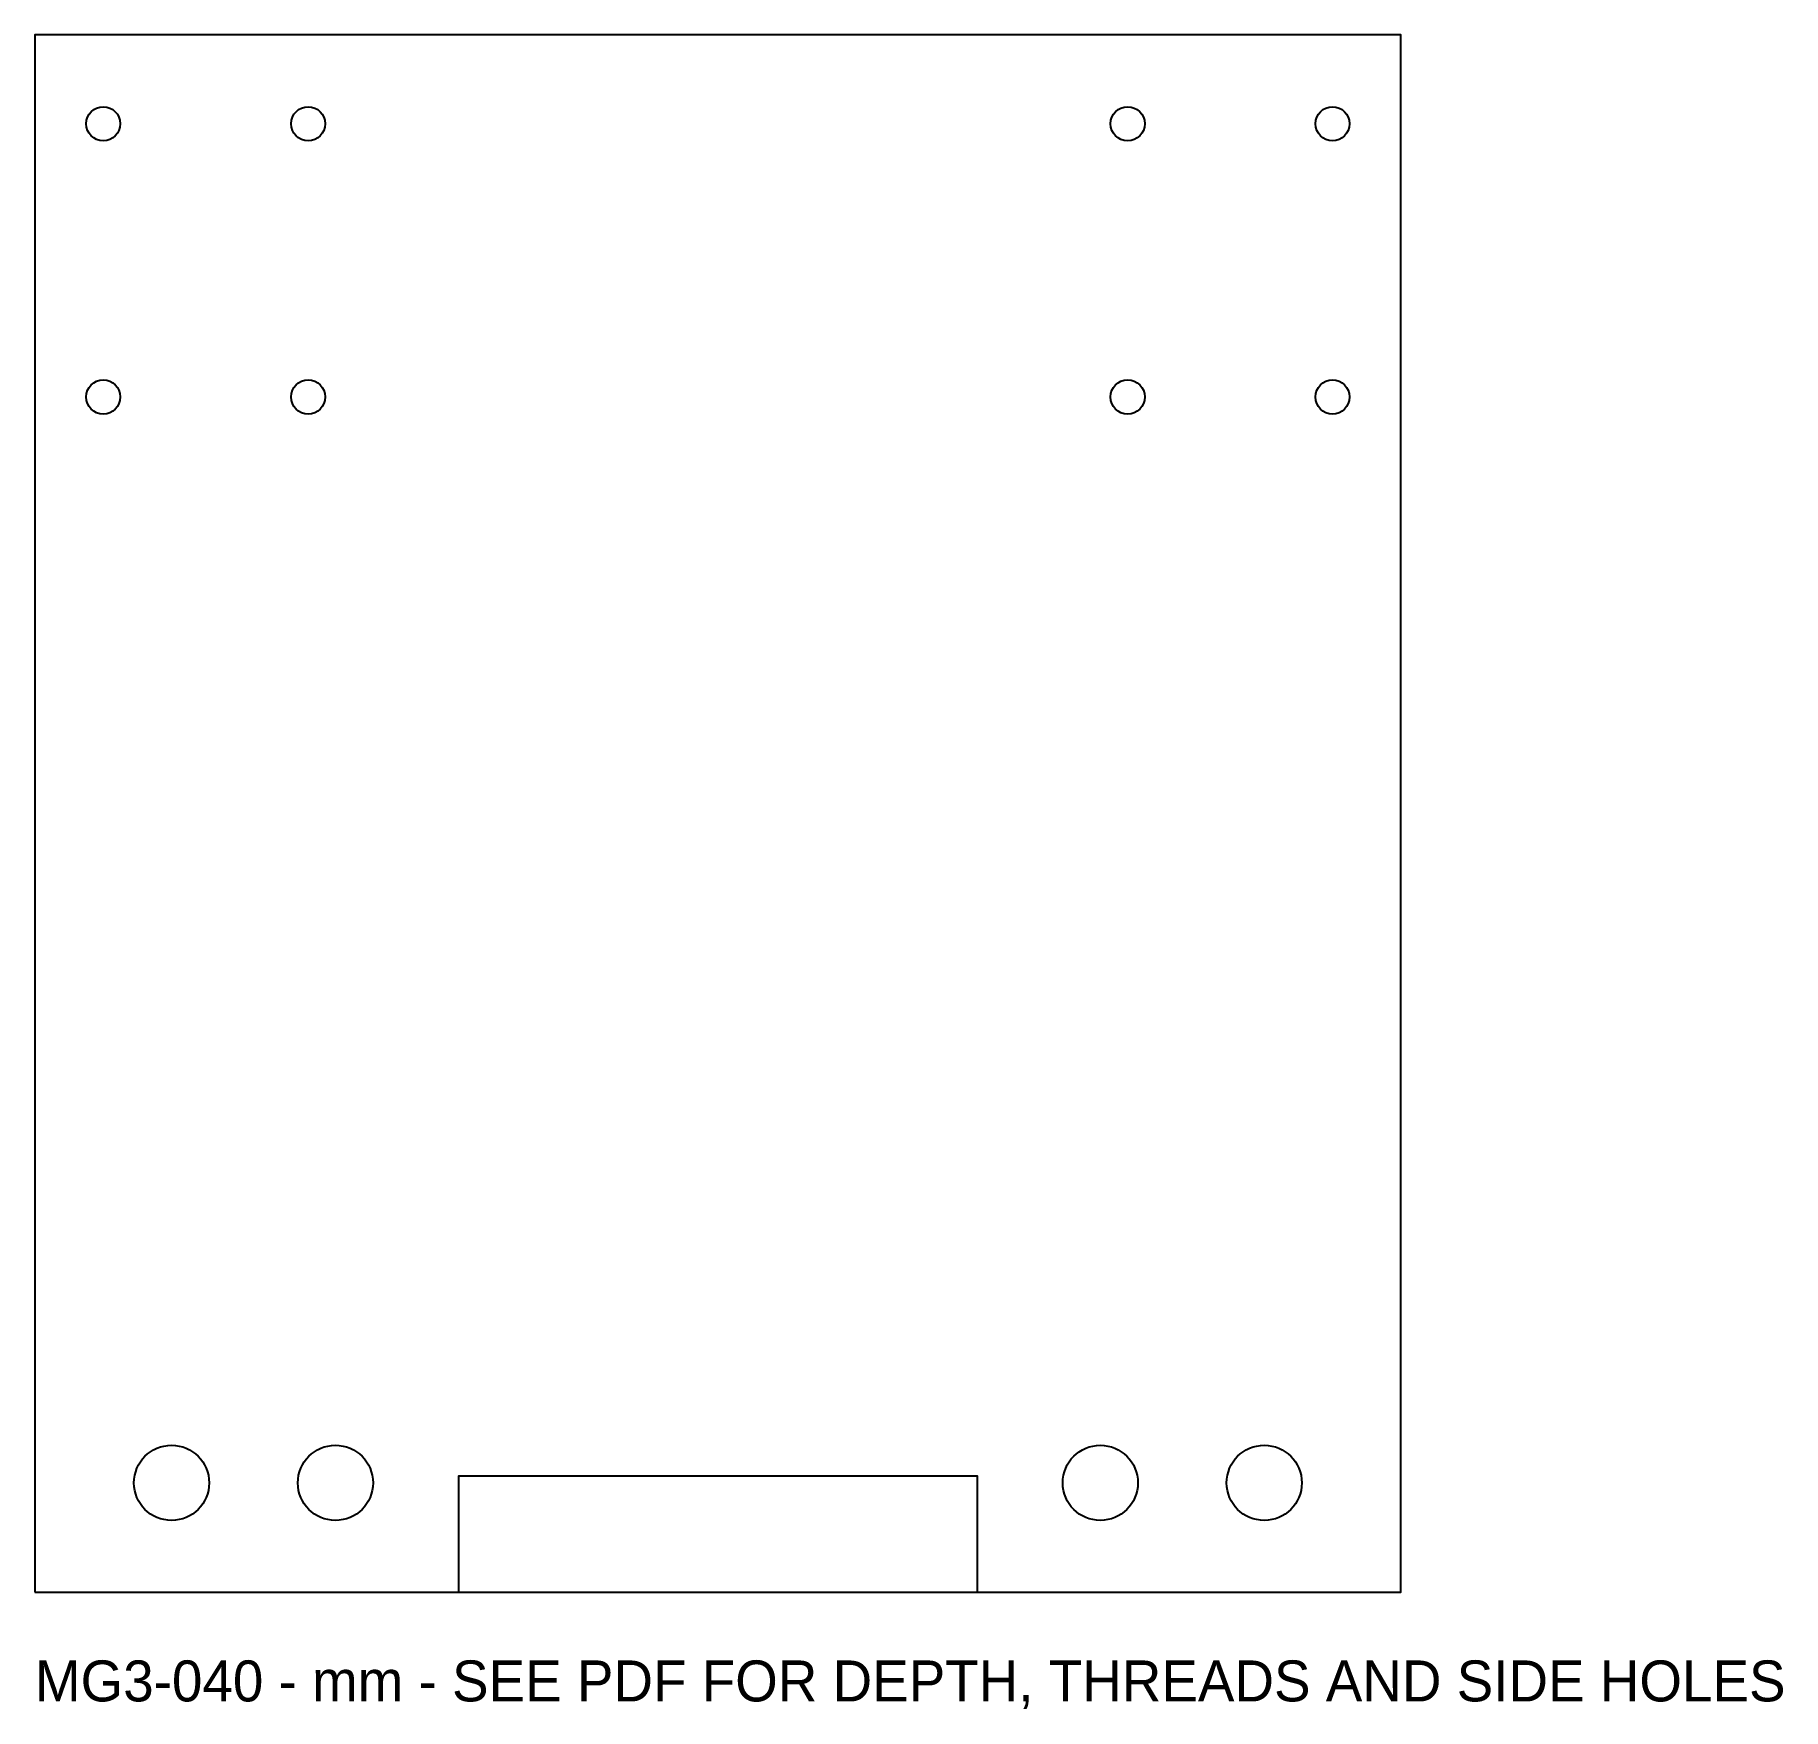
# Model space of a CAD drawing. Header units: millimetres. Extents: x 0 to 128, y -9 to 114.
import ezdxf

# ---------------------------------------------------------------- set-up
doc = ezdxf.new("R2010")
doc.units = ezdxf.units.MM
for name, color, linetype in [('NOTES', 2, 'Continuous'), ('OUTLINE', 7, 'Continuous'), ('TAP_PILOT', 1, 'Continuous'), ('THROUGH', 3, 'Continuous')]:
    doc.layers.add(name, color=color, linetype=linetype)

msp = doc.modelspace()

# ---------------------------------------------------------------- linework, layer by layer
at = {"layer": 'OUTLINE'}
for points in [[(0, 0), (100, 0), (100, 114), (0, 114)], [(31, 0), (69, 0), (69, 8.5), (31, 8.5)]]:
    msp.add_lwpolyline(points, close=True, dxfattribs=at)
at = {"layer": 'TAP_PILOT'}
for centre in [(5, 107.5), (20, 107.5), (80, 107.5), (95, 107.5), (5, 87.5), (20, 87.5), (80, 87.5), (95, 87.5)]:
    msp.add_circle(centre, 1.25, dxfattribs=at)
at = {"layer": 'THROUGH'}
for centre in [(10, 8), (22, 8), (78, 8), (90, 8)]:
    msp.add_circle(centre, 2.75, dxfattribs=at)

# ---------------------------------------------------------------- texts
at = {"layer": 'NOTES'}
msp.add_text('MG3-040 - mm - SEE PDF FOR DEPTH, THREADS AND SIDE HOLES', height=3, dxfattribs=at).set_placement((0, -8))

doc.saveas('drawing.dxf')
